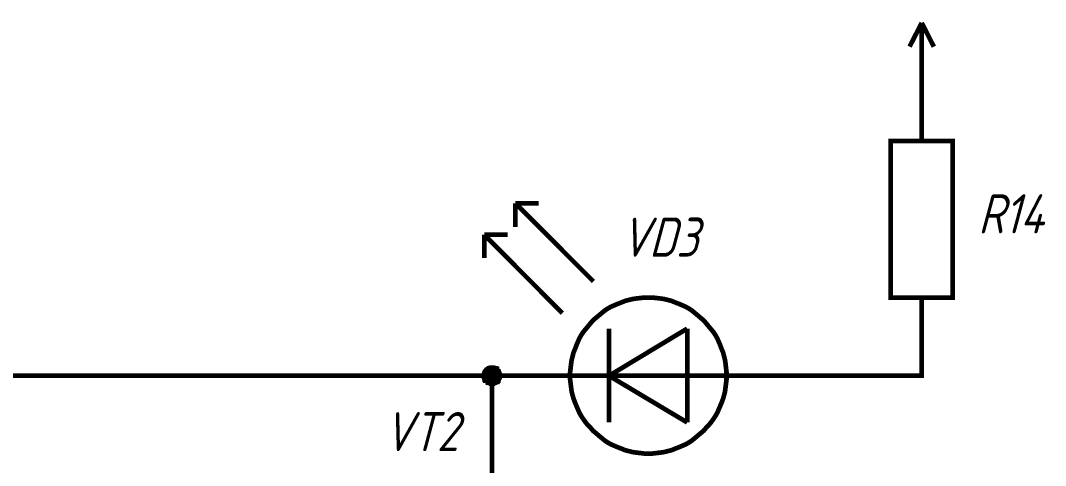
# Model space of a CAD drawing. Header units: millimetres. Extents: x 101 to 942, y 57 to 651.
# Drawn here: x 799.8 to 865.4, y 558 to 586.5 of the extents above; entities that cross this region are included whole.
import ezdxf

# ---------------------------------------------------------------- set-up
doc = ezdxf.new("R2010")
doc.units = ezdxf.units.MM
doc.header["$LTSCALE"] = 0.5
doc.layers.add('Sheet', color=255, linetype='Continuous')
doc.styles.add('GOST type A0', font='', dxfattribs={"oblique": 15, "height": 3.5})
doc.styles.get('GOST type A0').set_extended_font_data('GOST type A')

msp = doc.modelspace()

# ---------------------------------------------------------------- linework, layer by layer
at = {"layer": 'Sheet', "color": 7}
for points, const_width in [([(857.46, 586.323), (856.684, 584.801)], 0.3), ([(857.46, 586.323), (858.236, 584.801)], 0.3), ([(857.46, 583.776), (857.46, 586.323)], 0.3), ([(857.46, 581.29), (857.46, 583.776)], 0.3), ([(857.46, 578.774), (857.46, 581.29)], 0.3), ([(836.466, 569.796), (831.466, 574.797)], 0.3), ([(831.466, 574.797), (832.957, 574.797)], 0.3), ([(831.466, 574.797), (831.466, 573.275)], 0.3), ([(829.478, 572.778), (830.969, 572.778)], 0.3), ([(829.478, 572.778), (829.478, 571.287)], 0.3), ([(834.478, 567.776), (829.478, 572.778)], 0.3), ([(834.975, 563.769), (834.975, 564.017), (835.006, 564.266), (835.037, 564.545), (835.068, 564.763), (835.131, 565.011), (835.193, 565.26), (835.286, 565.477), (835.379, 565.726), (835.472, 565.943), (835.565, 566.161), (835.69, 566.378), (835.814, 566.565), (835.969, 566.751), (836.124, 566.937), (836.28, 567.124), (836.435, 567.31), (836.621, 567.465), (836.808, 567.621), (836.994, 567.776), (837.18, 567.931), (837.367, 568.056), (837.584, 568.18), (837.801, 568.273), (838.019, 568.366), (838.267, 568.46), (838.485, 568.553), (838.733, 568.615), (838.982, 568.677), (839.199, 568.708), (839.478, 568.739), (839.727, 568.77), (839.975, 568.77)], 0.3), ([(839.975, 568.77), (839.727, 568.77), (839.478, 568.739), (839.199, 568.708), (838.982, 568.677), (838.733, 568.615), (838.485, 568.553), (838.267, 568.46), (838.019, 568.366), (837.801, 568.273), (837.584, 568.18), (837.367, 568.056), (837.18, 567.931), (836.994, 567.776), (836.808, 567.621), (836.621, 567.465), (836.435, 567.31), (836.28, 567.124), (836.124, 566.937), (835.969, 566.751), (835.814, 566.565), (835.69, 566.378), (835.565, 566.161), (835.472, 565.943), (835.379, 565.726), (835.286, 565.477), (835.193, 565.26), (835.131, 565.011), (835.068, 564.763), (835.037, 564.545), (835.006, 564.266), (834.975, 564.017), (834.975, 563.769)], 0.3), ([(839.975, 568.77), (840.224, 568.77), (840.472, 568.739), (840.752, 568.708), (840.969, 568.677), (841.218, 568.615), (841.466, 568.553), (841.683, 568.46), (841.932, 568.366), (842.149, 568.273), (842.367, 568.18), (842.584, 568.056), (842.77, 567.931), (842.957, 567.776), (843.143, 567.621), (843.329, 567.465), (843.516, 567.31), (843.671, 567.124), (843.826, 566.937), (843.982, 566.751), (844.137, 566.565), (844.261, 566.378), (844.385, 566.161), (844.479, 565.943), (844.572, 565.726), (844.665, 565.477), (844.758, 565.26), (844.82, 565.011), (844.882, 564.763), (844.913, 564.545), (844.944, 564.266), (844.975, 564.017), (844.975, 563.769)], 0.3), ([(844.975, 563.769), (844.975, 564.017), (844.944, 564.266), (844.913, 564.545), (844.882, 564.763), (844.82, 565.011), (844.758, 565.26), (844.665, 565.477), (844.572, 565.726), (844.479, 565.943), (844.385, 566.161), (844.261, 566.378), (844.137, 566.565), (843.982, 566.751), (843.826, 566.937), (843.671, 567.124), (843.516, 567.31), (843.329, 567.465), (843.143, 567.621), (842.957, 567.776), (842.77, 567.931), (842.584, 568.056), (842.367, 568.18), (842.149, 568.273), (841.932, 568.366), (841.683, 568.46), (841.466, 568.553), (841.218, 568.615), (840.969, 568.677), (840.752, 568.708), (840.472, 568.739), (840.224, 568.77), (839.975, 568.77)], 0.3), ([(857.46, 568.77), (857.46, 566.285)], 0.3), ([(837.46, 563.769), (842.46, 566.782)], 0.3), ([(837.46, 566.782), (837.46, 560.786)], 0.3), ([(842.46, 566.782), (842.46, 560.786)], 0.3), ([(847.46, 563.769), (857.46, 563.769), (857.46, 566.285)], 0.3), ([(829.447, 563.769), (829.447, 563.8), (829.447, 563.831), (829.447, 563.831), (829.447, 563.862), (829.478, 563.893), (829.478, 563.924), (829.478, 563.955), (829.478, 563.955), (829.509, 563.986), (829.509, 564.017), (829.541, 564.048), (829.541, 564.048), (829.541, 564.079), (829.572, 564.11), (829.603, 564.11), (829.603, 564.141), (829.634, 564.141), (829.634, 564.172), (829.665, 564.203), (829.696, 564.203), (829.696, 564.203), (829.727, 564.235), (829.758, 564.235), (829.789, 564.266), (829.789, 564.266), (829.82, 564.266), (829.851, 564.266), (829.882, 564.297), (829.913, 564.297), (829.913, 564.297), (829.944, 564.297), (829.975, 564.297)], 0.3), ([(829.447, 563.769), (829.447, 563.8), (829.447, 563.831), (829.447, 563.831), (829.447, 563.862), (829.478, 563.893), (829.478, 563.924), (829.478, 563.955), (829.478, 563.955), (829.509, 563.986), (829.509, 564.017), (829.541, 564.048), (829.541, 564.048), (829.541, 564.079), (829.572, 564.11), (829.603, 564.11), (829.603, 564.141), (829.634, 564.141), (829.634, 564.172), (829.665, 564.203), (829.696, 564.203), (829.696, 564.203), (829.727, 564.235), (829.758, 564.235), (829.789, 564.266), (829.789, 564.266), (829.82, 564.266), (829.851, 564.266), (829.882, 564.297), (829.913, 564.297), (829.913, 564.297), (829.944, 564.297), (829.975, 564.297)], 0.3), ([(829.447, 563.769), (829.447, 563.8), (829.447, 563.831), (829.447, 563.831), (829.447, 563.862), (829.478, 563.893), (829.478, 563.924), (829.478, 563.955), (829.478, 563.955), (829.509, 563.986), (829.509, 564.017), (829.541, 564.048), (829.541, 564.048), (829.541, 564.079), (829.572, 564.11), (829.603, 564.11), (829.603, 564.141), (829.634, 564.141), (829.634, 564.172), (829.665, 564.203), (829.696, 564.203), (829.696, 564.203), (829.727, 564.235), (829.758, 564.235), (829.789, 564.266), (829.789, 564.266), (829.82, 564.266), (829.851, 564.266), (829.882, 564.297), (829.913, 564.297), (829.913, 564.297), (829.944, 564.297), (829.975, 564.297)], 0.3), ([(829.447, 563.769), (829.447, 563.8), (829.447, 563.831), (829.447, 563.831), (829.447, 563.862), (829.478, 563.893), (829.478, 563.924), (829.478, 563.955), (829.478, 563.955), (829.509, 563.986), (829.509, 564.017), (829.541, 564.048), (829.541, 564.048), (829.541, 564.079), (829.572, 564.11), (829.603, 564.11), (829.603, 564.141), (829.634, 564.141), (829.634, 564.172), (829.665, 564.203), (829.696, 564.203), (829.696, 564.203), (829.727, 564.235), (829.758, 564.235), (829.789, 564.266), (829.789, 564.266), (829.82, 564.266), (829.851, 564.266), (829.882, 564.297), (829.913, 564.297), (829.913, 564.297), (829.944, 564.297), (829.975, 564.297)], 0.3), ([(829.975, 564.297), (829.975, 564.297)], 0.3), ([(829.975, 564.297), (830.006, 564.297), (830.037, 564.297), (830.037, 564.297), (830.068, 564.297), (830.1, 564.266), (830.131, 564.266), (830.162, 564.266), (830.162, 564.266), (830.193, 564.235), (830.224, 564.235), (830.224, 564.203), (830.255, 564.203), (830.286, 564.203), (830.286, 564.172), (830.317, 564.141), (830.317, 564.141), (830.348, 564.11), (830.348, 564.11), (830.379, 564.079), (830.379, 564.048), (830.41, 564.048), (830.41, 564.017), (830.41, 563.986), (830.441, 563.955), (830.441, 563.955), (830.441, 563.924), (830.472, 563.893), (830.472, 563.862), (830.472, 563.831), (830.472, 563.831), (830.472, 563.8), (830.472, 563.769)], 0.3), ([(829.975, 564.297), (829.975, 564.297)], 0.3), ([(829.975, 564.297), (830.006, 564.297), (830.037, 564.297), (830.037, 564.297), (830.068, 564.297), (830.1, 564.266), (830.131, 564.266), (830.162, 564.266), (830.162, 564.266), (830.193, 564.235), (830.224, 564.235), (830.224, 564.203), (830.255, 564.203), (830.286, 564.203), (830.286, 564.172), (830.317, 564.141), (830.317, 564.141), (830.348, 564.11), (830.348, 564.11), (830.379, 564.079), (830.379, 564.048), (830.41, 564.048), (830.41, 564.017), (830.41, 563.986), (830.441, 563.955), (830.441, 563.955), (830.441, 563.924), (830.472, 563.893), (830.472, 563.862), (830.472, 563.831), (830.472, 563.831), (830.472, 563.8), (830.472, 563.769)], 0.3), ([(829.975, 564.297), (829.975, 564.297)], 0.3), ([(829.975, 564.297), (830.006, 564.297), (830.037, 564.297), (830.037, 564.297), (830.068, 564.297), (830.1, 564.266), (830.131, 564.266), (830.162, 564.266), (830.162, 564.266), (830.193, 564.235), (830.224, 564.235), (830.224, 564.203), (830.255, 564.203), (830.286, 564.203), (830.286, 564.172), (830.317, 564.141), (830.317, 564.141), (830.348, 564.11), (830.348, 564.11), (830.379, 564.079), (830.379, 564.048), (830.41, 564.048), (830.41, 564.017), (830.41, 563.986), (830.441, 563.955), (830.441, 563.955), (830.441, 563.924), (830.472, 563.893), (830.472, 563.862), (830.472, 563.831), (830.472, 563.831), (830.472, 563.8), (830.472, 563.769)], 0.3), ([(829.975, 564.297), (829.975, 564.297)], 0.3), ([(829.975, 564.297), (830.006, 564.297), (830.037, 564.297), (830.037, 564.297), (830.068, 564.297), (830.1, 564.266), (830.131, 564.266), (830.162, 564.266), (830.162, 564.266), (830.193, 564.235), (830.224, 564.235), (830.224, 564.203), (830.255, 564.203), (830.286, 564.203), (830.286, 564.172), (830.317, 564.141), (830.317, 564.141), (830.348, 564.11), (830.348, 564.11), (830.379, 564.079), (830.379, 564.048), (830.41, 564.048), (830.41, 564.017), (830.41, 563.986), (830.441, 563.955), (830.441, 563.955), (830.441, 563.924), (830.472, 563.893), (830.472, 563.862), (830.472, 563.831), (830.472, 563.831), (830.472, 563.8), (830.472, 563.769)], 0.3), ([(829.975, 563.769), (577.551, 563.769), (577.551, 368.792), (460.097, 368.792), (460.097, 368.792)], 0.3), ([(829.975, 563.271), (829.944, 563.271), (829.913, 563.271), (829.913, 563.271), (829.882, 563.271), (829.851, 563.271), (829.82, 563.303), (829.789, 563.303), (829.789, 563.303), (829.758, 563.334), (829.727, 563.334), (829.696, 563.334), (829.696, 563.365), (829.665, 563.365), (829.634, 563.396), (829.634, 563.396), (829.603, 563.427), (829.603, 563.427), (829.572, 563.458), (829.541, 563.458), (829.541, 563.489), (829.541, 563.52), (829.509, 563.52), (829.509, 563.551), (829.478, 563.582), (829.478, 563.582), (829.478, 563.613), (829.478, 563.644), (829.447, 563.675), (829.447, 563.706), (829.447, 563.706), (829.447, 563.737), (829.447, 563.769)], 0.3), ([(829.447, 563.769), (829.447, 563.769)], 0.3), ([(829.975, 563.271), (829.944, 563.271), (829.913, 563.271), (829.913, 563.271), (829.882, 563.271), (829.851, 563.271), (829.82, 563.303), (829.789, 563.303), (829.789, 563.303), (829.758, 563.334), (829.727, 563.334), (829.696, 563.334), (829.696, 563.365), (829.665, 563.365), (829.634, 563.396), (829.634, 563.396), (829.603, 563.427), (829.603, 563.427), (829.572, 563.458), (829.541, 563.458), (829.541, 563.489), (829.541, 563.52), (829.509, 563.52), (829.509, 563.551), (829.478, 563.582), (829.478, 563.582), (829.478, 563.613), (829.478, 563.644), (829.447, 563.675), (829.447, 563.706), (829.447, 563.706), (829.447, 563.737), (829.447, 563.769)], 0.3), ([(829.447, 563.769), (829.447, 563.769)], 0.3), ([(829.975, 563.271), (829.944, 563.271), (829.913, 563.271), (829.913, 563.271), (829.882, 563.271), (829.851, 563.271), (829.82, 563.303), (829.789, 563.303), (829.789, 563.303), (829.758, 563.334), (829.727, 563.334), (829.696, 563.334), (829.696, 563.365), (829.665, 563.365), (829.634, 563.396), (829.634, 563.396), (829.603, 563.427), (829.603, 563.427), (829.572, 563.458), (829.541, 563.458), (829.541, 563.489), (829.541, 563.52), (829.509, 563.52), (829.509, 563.551), (829.478, 563.582), (829.478, 563.582), (829.478, 563.613), (829.478, 563.644), (829.447, 563.675), (829.447, 563.706), (829.447, 563.706), (829.447, 563.737), (829.447, 563.769)], 0.3), ([(829.447, 563.769), (829.447, 563.769)], 0.3), ([(829.975, 563.271), (829.944, 563.271), (829.913, 563.271), (829.913, 563.271), (829.882, 563.271), (829.851, 563.271), (829.82, 563.303), (829.789, 563.303), (829.789, 563.303), (829.758, 563.334), (829.727, 563.334), (829.696, 563.334), (829.696, 563.365), (829.665, 563.365), (829.634, 563.396), (829.634, 563.396), (829.603, 563.427), (829.603, 563.427), (829.572, 563.458), (829.541, 563.458), (829.541, 563.489), (829.541, 563.52), (829.509, 563.52), (829.509, 563.551), (829.478, 563.582), (829.478, 563.582), (829.478, 563.613), (829.478, 563.644), (829.447, 563.675), (829.447, 563.706), (829.447, 563.706), (829.447, 563.737), (829.447, 563.769)], 0.3), ([(829.447, 563.769), (829.447, 563.769)], 0.3), ([(829.447, 563.769), (829.447, 563.8), (829.447, 563.831), (829.447, 563.831), (829.447, 563.862), (829.478, 563.893), (829.478, 563.924), (829.478, 563.955), (829.478, 563.955), (829.509, 563.986), (829.509, 564.017), (829.541, 564.048), (829.541, 564.048), (829.541, 564.079), (829.572, 564.11), (829.603, 564.11), (829.603, 564.141), (829.634, 564.141), (829.634, 564.172), (829.665, 564.203), (829.696, 564.203), (829.696, 564.203), (829.727, 564.235), (829.758, 564.235), (829.789, 564.266), (829.789, 564.266), (829.82, 564.266), (829.851, 564.266), (829.882, 564.297), (829.913, 564.297), (829.913, 564.297), (829.944, 564.297), (829.975, 564.297)], 0.0991), ([(829.447, 563.769), (829.447, 563.8), (829.447, 563.831), (829.447, 563.831), (829.447, 563.862), (829.478, 563.893), (829.478, 563.924), (829.478, 563.955), (829.478, 563.955), (829.509, 563.986), (829.509, 564.017), (829.541, 564.048), (829.541, 564.048), (829.541, 564.079), (829.572, 564.11), (829.603, 564.11), (829.603, 564.141), (829.634, 564.141), (829.634, 564.172), (829.665, 564.203), (829.696, 564.203), (829.696, 564.203), (829.727, 564.235), (829.758, 564.235), (829.789, 564.266), (829.789, 564.266), (829.82, 564.266), (829.851, 564.266), (829.882, 564.297), (829.913, 564.297), (829.913, 564.297), (829.944, 564.297), (829.975, 564.297)], 0.0991), ([(829.447, 563.769), (829.447, 563.8), (829.447, 563.831), (829.447, 563.831), (829.447, 563.862), (829.478, 563.893), (829.478, 563.924), (829.478, 563.955), (829.478, 563.955), (829.509, 563.986), (829.509, 564.017), (829.541, 564.048), (829.541, 564.048), (829.541, 564.079), (829.572, 564.11), (829.603, 564.11), (829.603, 564.141), (829.634, 564.141), (829.634, 564.172), (829.665, 564.203), (829.696, 564.203), (829.696, 564.203), (829.727, 564.235), (829.758, 564.235), (829.789, 564.266), (829.789, 564.266), (829.82, 564.266), (829.851, 564.266), (829.882, 564.297), (829.913, 564.297), (829.913, 564.297), (829.944, 564.297), (829.975, 564.297)], 0.0991), ([(829.447, 563.769), (829.447, 563.8), (829.447, 563.831), (829.447, 563.831), (829.447, 563.862), (829.478, 563.893), (829.478, 563.924), (829.478, 563.955), (829.478, 563.955), (829.509, 563.986), (829.509, 564.017), (829.541, 564.048), (829.541, 564.048), (829.541, 564.079), (829.572, 564.11), (829.603, 564.11), (829.603, 564.141), (829.634, 564.141), (829.634, 564.172), (829.665, 564.203), (829.696, 564.203), (829.696, 564.203), (829.727, 564.235), (829.758, 564.235), (829.789, 564.266), (829.789, 564.266), (829.82, 564.266), (829.851, 564.266), (829.882, 564.297), (829.913, 564.297), (829.913, 564.297), (829.944, 564.297), (829.975, 564.297)], 0.0991), ([(829.975, 563.271), (829.944, 563.271), (829.913, 563.271), (829.913, 563.271), (829.882, 563.271), (829.851, 563.271), (829.82, 563.303), (829.789, 563.303), (829.789, 563.303), (829.758, 563.334), (829.727, 563.334), (829.696, 563.334), (829.696, 563.365), (829.665, 563.365), (829.634, 563.396), (829.634, 563.396), (829.603, 563.427), (829.603, 563.427), (829.572, 563.458), (829.541, 563.458), (829.541, 563.489), (829.541, 563.52), (829.509, 563.52), (829.509, 563.551), (829.478, 563.582), (829.478, 563.582), (829.478, 563.613), (829.478, 563.644), (829.447, 563.675), (829.447, 563.706), (829.447, 563.706), (829.447, 563.737), (829.447, 563.769)], 0.0991), ([(829.447, 563.769), (829.447, 563.769)], 0.0991), ([(829.975, 563.271), (829.944, 563.271), (829.913, 563.271), (829.913, 563.271), (829.882, 563.271), (829.851, 563.271), (829.82, 563.303), (829.789, 563.303), (829.789, 563.303), (829.758, 563.334), (829.727, 563.334), (829.696, 563.334), (829.696, 563.365), (829.665, 563.365), (829.634, 563.396), (829.634, 563.396), (829.603, 563.427), (829.603, 563.427), (829.572, 563.458), (829.541, 563.458), (829.541, 563.489), (829.541, 563.52), (829.509, 563.52), (829.509, 563.551), (829.478, 563.582), (829.478, 563.582), (829.478, 563.613), (829.478, 563.644), (829.447, 563.675), (829.447, 563.706), (829.447, 563.706), (829.447, 563.737), (829.447, 563.769)], 0.0991), ([(829.447, 563.769), (829.447, 563.769)], 0.0991), ([(829.975, 563.271), (829.944, 563.271), (829.913, 563.271), (829.913, 563.271), (829.882, 563.271), (829.851, 563.271), (829.82, 563.303), (829.789, 563.303), (829.789, 563.303), (829.758, 563.334), (829.727, 563.334), (829.696, 563.334), (829.696, 563.365), (829.665, 563.365), (829.634, 563.396), (829.634, 563.396), (829.603, 563.427), (829.603, 563.427), (829.572, 563.458), (829.541, 563.458), (829.541, 563.489), (829.541, 563.52), (829.509, 563.52), (829.509, 563.551), (829.478, 563.582), (829.478, 563.582), (829.478, 563.613), (829.478, 563.644), (829.447, 563.675), (829.447, 563.706), (829.447, 563.706), (829.447, 563.737), (829.447, 563.769)], 0.0991), ([(829.447, 563.769), (829.447, 563.769)], 0.0991), ([(829.975, 563.271), (829.944, 563.271), (829.913, 563.271), (829.913, 563.271), (829.882, 563.271), (829.851, 563.271), (829.82, 563.303), (829.789, 563.303), (829.789, 563.303), (829.758, 563.334), (829.727, 563.334), (829.696, 563.334), (829.696, 563.365), (829.665, 563.365), (829.634, 563.396), (829.634, 563.396), (829.603, 563.427), (829.603, 563.427), (829.572, 563.458), (829.541, 563.458), (829.541, 563.489), (829.541, 563.52), (829.509, 563.52), (829.509, 563.551), (829.478, 563.582), (829.478, 563.582), (829.478, 563.613), (829.478, 563.644), (829.447, 563.675), (829.447, 563.706), (829.447, 563.706), (829.447, 563.737), (829.447, 563.769)], 0.0991), ([(829.447, 563.769), (829.447, 563.769)], 0.0991), ([(830.472, 563.769), (830.472, 563.737), (830.472, 563.706), (830.472, 563.706), (830.472, 563.675), (830.472, 563.644), (830.441, 563.613), (830.441, 563.582), (830.441, 563.582), (830.41, 563.551), (830.41, 563.52), (830.41, 563.52), (830.379, 563.489), (830.379, 563.458), (830.348, 563.458), (830.348, 563.427), (830.317, 563.427), (830.317, 563.396), (830.286, 563.396), (830.286, 563.365), (830.255, 563.365), (830.224, 563.334), (830.224, 563.334), (830.193, 563.334), (830.162, 563.303), (830.162, 563.303), (830.131, 563.303), (830.1, 563.271), (830.068, 563.271), (830.037, 563.271), (830.037, 563.271), (830.006, 563.271), (829.975, 563.271)], 0.3), ([(829.975, 558.798), (829.975, 563.769), (829.975, 563.769), (832.46, 563.769)], 0.3), ([(830.472, 563.769), (830.472, 563.737), (830.472, 563.706), (830.472, 563.706), (830.472, 563.675), (830.472, 563.644), (830.441, 563.613), (830.441, 563.582), (830.441, 563.582), (830.41, 563.551), (830.41, 563.52), (830.41, 563.52), (830.379, 563.489), (830.379, 563.458), (830.348, 563.458), (830.348, 563.427), (830.317, 563.427), (830.317, 563.396), (830.286, 563.396), (830.286, 563.365), (830.255, 563.365), (830.224, 563.334), (830.224, 563.334), (830.193, 563.334), (830.162, 563.303), (830.162, 563.303), (830.131, 563.303), (830.1, 563.271), (830.068, 563.271), (830.037, 563.271), (830.037, 563.271), (830.006, 563.271), (829.975, 563.271)], 0.3), ([(830.472, 563.769), (830.472, 563.737), (830.472, 563.706), (830.472, 563.706), (830.472, 563.675), (830.472, 563.644), (830.441, 563.613), (830.441, 563.582), (830.441, 563.582), (830.41, 563.551), (830.41, 563.52), (830.41, 563.52), (830.379, 563.489), (830.379, 563.458), (830.348, 563.458), (830.348, 563.427), (830.317, 563.427), (830.317, 563.396), (830.286, 563.396), (830.286, 563.365), (830.255, 563.365), (830.224, 563.334), (830.224, 563.334), (830.193, 563.334), (830.162, 563.303), (830.162, 563.303), (830.131, 563.303), (830.1, 563.271), (830.068, 563.271), (830.037, 563.271), (830.037, 563.271), (830.006, 563.271), (829.975, 563.271)], 0.3), ([(830.472, 563.769), (830.472, 563.737), (830.472, 563.706), (830.472, 563.706), (830.472, 563.675), (830.472, 563.644), (830.441, 563.613), (830.441, 563.582), (830.441, 563.582), (830.41, 563.551), (830.41, 563.52), (830.41, 563.52), (830.379, 563.489), (830.379, 563.458), (830.348, 563.458), (830.348, 563.427), (830.317, 563.427), (830.317, 563.396), (830.286, 563.396), (830.286, 563.365), (830.255, 563.365), (830.224, 563.334), (830.224, 563.334), (830.193, 563.334), (830.162, 563.303), (830.162, 563.303), (830.131, 563.303), (830.1, 563.271), (830.068, 563.271), (830.037, 563.271), (830.037, 563.271), (830.006, 563.271), (829.975, 563.271)], 0.3), ([(829.975, 564.297), (829.975, 564.297)], 0.0991), ([(829.975, 564.297), (830.006, 564.297), (830.037, 564.297), (830.037, 564.297), (830.068, 564.297), (830.1, 564.266), (830.131, 564.266), (830.162, 564.266), (830.162, 564.266), (830.193, 564.235), (830.224, 564.235), (830.224, 564.203), (830.255, 564.203), (830.286, 564.203), (830.286, 564.172), (830.317, 564.141), (830.317, 564.141), (830.348, 564.11), (830.348, 564.11), (830.379, 564.079), (830.379, 564.048), (830.41, 564.048), (830.41, 564.017), (830.41, 563.986), (830.441, 563.955), (830.441, 563.955), (830.441, 563.924), (830.472, 563.893), (830.472, 563.862), (830.472, 563.831), (830.472, 563.831), (830.472, 563.8), (830.472, 563.769)], 0.0991), ([(829.975, 564.297), (829.975, 564.297)], 0.0991), ([(829.975, 564.297), (830.006, 564.297), (830.037, 564.297), (830.037, 564.297), (830.068, 564.297), (830.1, 564.266), (830.131, 564.266), (830.162, 564.266), (830.162, 564.266), (830.193, 564.235), (830.224, 564.235), (830.224, 564.203), (830.255, 564.203), (830.286, 564.203), (830.286, 564.172), (830.317, 564.141), (830.317, 564.141), (830.348, 564.11), (830.348, 564.11), (830.379, 564.079), (830.379, 564.048), (830.41, 564.048), (830.41, 564.017), (830.41, 563.986), (830.441, 563.955), (830.441, 563.955), (830.441, 563.924), (830.472, 563.893), (830.472, 563.862), (830.472, 563.831), (830.472, 563.831), (830.472, 563.8), (830.472, 563.769)], 0.0991), ([(829.975, 564.297), (829.975, 564.297)], 0.0991), ([(829.975, 564.297), (830.006, 564.297), (830.037, 564.297), (830.037, 564.297), (830.068, 564.297), (830.1, 564.266), (830.131, 564.266), (830.162, 564.266), (830.162, 564.266), (830.193, 564.235), (830.224, 564.235), (830.224, 564.203), (830.255, 564.203), (830.286, 564.203), (830.286, 564.172), (830.317, 564.141), (830.317, 564.141), (830.348, 564.11), (830.348, 564.11), (830.379, 564.079), (830.379, 564.048), (830.41, 564.048), (830.41, 564.017), (830.41, 563.986), (830.441, 563.955), (830.441, 563.955), (830.441, 563.924), (830.472, 563.893), (830.472, 563.862), (830.472, 563.831), (830.472, 563.831), (830.472, 563.8), (830.472, 563.769)], 0.0991), ([(829.975, 564.297), (829.975, 564.297)], 0.0991), ([(829.975, 564.297), (830.006, 564.297), (830.037, 564.297), (830.037, 564.297), (830.068, 564.297), (830.1, 564.266), (830.131, 564.266), (830.162, 564.266), (830.162, 564.266), (830.193, 564.235), (830.224, 564.235), (830.224, 564.203), (830.255, 564.203), (830.286, 564.203), (830.286, 564.172), (830.317, 564.141), (830.317, 564.141), (830.348, 564.11), (830.348, 564.11), (830.379, 564.079), (830.379, 564.048), (830.41, 564.048), (830.41, 564.017), (830.41, 563.986), (830.441, 563.955), (830.441, 563.955), (830.441, 563.924), (830.472, 563.893), (830.472, 563.862), (830.472, 563.831), (830.472, 563.831), (830.472, 563.8), (830.472, 563.769)], 0.0991), ([(830.472, 563.769), (830.472, 563.737), (830.472, 563.706), (830.472, 563.706), (830.472, 563.675), (830.472, 563.644), (830.441, 563.613), (830.441, 563.582), (830.441, 563.582), (830.41, 563.551), (830.41, 563.52), (830.41, 563.52), (830.379, 563.489), (830.379, 563.458), (830.348, 563.458), (830.348, 563.427), (830.317, 563.427), (830.317, 563.396), (830.286, 563.396), (830.286, 563.365), (830.255, 563.365), (830.224, 563.334), (830.224, 563.334), (830.193, 563.334), (830.162, 563.303), (830.162, 563.303), (830.131, 563.303), (830.1, 563.271), (830.068, 563.271), (830.037, 563.271), (830.037, 563.271), (830.006, 563.271), (829.975, 563.271)], 0.0991), ([(830.472, 563.769), (830.472, 563.737), (830.472, 563.706), (830.472, 563.706), (830.472, 563.675), (830.472, 563.644), (830.441, 563.613), (830.441, 563.582), (830.441, 563.582), (830.41, 563.551), (830.41, 563.52), (830.41, 563.52), (830.379, 563.489), (830.379, 563.458), (830.348, 563.458), (830.348, 563.427), (830.317, 563.427), (830.317, 563.396), (830.286, 563.396), (830.286, 563.365), (830.255, 563.365), (830.224, 563.334), (830.224, 563.334), (830.193, 563.334), (830.162, 563.303), (830.162, 563.303), (830.131, 563.303), (830.1, 563.271), (830.068, 563.271), (830.037, 563.271), (830.037, 563.271), (830.006, 563.271), (829.975, 563.271)], 0.0991), ([(830.472, 563.769), (830.472, 563.737), (830.472, 563.706), (830.472, 563.706), (830.472, 563.675), (830.472, 563.644), (830.441, 563.613), (830.441, 563.582), (830.441, 563.582), (830.41, 563.551), (830.41, 563.52), (830.41, 563.52), (830.379, 563.489), (830.379, 563.458), (830.348, 563.458), (830.348, 563.427), (830.317, 563.427), (830.317, 563.396), (830.286, 563.396), (830.286, 563.365), (830.255, 563.365), (830.224, 563.334), (830.224, 563.334), (830.193, 563.334), (830.162, 563.303), (830.162, 563.303), (830.131, 563.303), (830.1, 563.271), (830.068, 563.271), (830.037, 563.271), (830.037, 563.271), (830.006, 563.271), (829.975, 563.271)], 0.0991), ([(830.472, 563.769), (830.472, 563.737), (830.472, 563.706), (830.472, 563.706), (830.472, 563.675), (830.472, 563.644), (830.441, 563.613), (830.441, 563.582), (830.441, 563.582), (830.41, 563.551), (830.41, 563.52), (830.41, 563.52), (830.379, 563.489), (830.379, 563.458), (830.348, 563.458), (830.348, 563.427), (830.317, 563.427), (830.317, 563.396), (830.286, 563.396), (830.286, 563.365), (830.255, 563.365), (830.224, 563.334), (830.224, 563.334), (830.193, 563.334), (830.162, 563.303), (830.162, 563.303), (830.131, 563.303), (830.1, 563.271), (830.068, 563.271), (830.037, 563.271), (830.037, 563.271), (830.006, 563.271), (829.975, 563.271)], 0.0991), ([(830.472, 563.769), (830.472, 563.769), (830.472, 563.769), (830.472, 563.769), (830.472, 563.769), (830.472, 563.769), (830.472, 563.769), (830.472, 563.769), (830.472, 563.769), (830.472, 563.769), (830.472, 563.769), (830.472, 563.769), (830.472, 563.769), (830.472, 563.769), (830.472, 563.769), (830.472, 563.769), (830.472, 563.769), (830.472, 563.769), (830.472, 563.769), (830.472, 563.769), (830.472, 563.769), (830.472, 563.769), (830.472, 563.769), (830.472, 563.769), (830.472, 563.769), (830.472, 563.769), (830.472, 563.769), (830.472, 563.769), (830.472, 563.769), (830.472, 563.769), (830.472, 563.769), (830.472, 563.769), (830.472, 563.769)], 0.3), ([(830.472, 563.769), (830.472, 563.769)], 0.3), ([(830.472, 563.769), (830.472, 563.769), (830.472, 563.769), (830.472, 563.769), (830.472, 563.769), (830.472, 563.769), (830.472, 563.769), (830.472, 563.769), (830.472, 563.769), (830.472, 563.769), (830.472, 563.769), (830.472, 563.769), (830.472, 563.769), (830.472, 563.769), (830.472, 563.769), (830.472, 563.769), (830.472, 563.769), (830.472, 563.769), (830.472, 563.769), (830.472, 563.769), (830.472, 563.769), (830.472, 563.769), (830.472, 563.769), (830.472, 563.769), (830.472, 563.769), (830.472, 563.769), (830.472, 563.769), (830.472, 563.769), (830.472, 563.769), (830.472, 563.769), (830.472, 563.769), (830.472, 563.769), (830.472, 563.769)], 0.3), ([(830.472, 563.769), (830.472, 563.769)], 0.3), ([(830.472, 563.769), (830.472, 563.769), (830.472, 563.769), (830.472, 563.769), (830.472, 563.769), (830.472, 563.769), (830.472, 563.769), (830.472, 563.769), (830.472, 563.769), (830.472, 563.769), (830.472, 563.769), (830.472, 563.769), (830.472, 563.769), (830.472, 563.769), (830.472, 563.769), (830.472, 563.769), (830.472, 563.769), (830.472, 563.769), (830.472, 563.769), (830.472, 563.769), (830.472, 563.769), (830.472, 563.769), (830.472, 563.769), (830.472, 563.769), (830.472, 563.769), (830.472, 563.769), (830.472, 563.769), (830.472, 563.769), (830.472, 563.769), (830.472, 563.769), (830.472, 563.769), (830.472, 563.769), (830.472, 563.769)], 0.3), ([(830.472, 563.769), (830.472, 563.769)], 0.3), ([(830.472, 563.769), (830.472, 563.769), (830.472, 563.769), (830.472, 563.769), (830.472, 563.769), (830.472, 563.769), (830.472, 563.769), (830.472, 563.769), (830.472, 563.769), (830.472, 563.769), (830.472, 563.769), (830.472, 563.769), (830.472, 563.769), (830.472, 563.769), (830.472, 563.769), (830.472, 563.769), (830.472, 563.769), (830.472, 563.769), (830.472, 563.769), (830.472, 563.769), (830.472, 563.769), (830.472, 563.769), (830.472, 563.769), (830.472, 563.769), (830.472, 563.769), (830.472, 563.769), (830.472, 563.769), (830.472, 563.769), (830.472, 563.769), (830.472, 563.769), (830.472, 563.769), (830.472, 563.769), (830.472, 563.769)], 0.3), ([(830.472, 563.769), (830.472, 563.769)], 0.3), ([(830.472, 563.769), (830.472, 563.769), (830.472, 563.769), (830.472, 563.769), (830.472, 563.769), (830.472, 563.769), (830.472, 563.769), (830.472, 563.769), (830.472, 563.769), (830.472, 563.769), (830.472, 563.769), (830.472, 563.769), (830.472, 563.769), (830.472, 563.769), (830.472, 563.769), (830.472, 563.769), (830.472, 563.769), (830.472, 563.769), (830.472, 563.769), (830.472, 563.769), (830.472, 563.769), (830.472, 563.769), (830.472, 563.769), (830.472, 563.769), (830.472, 563.769), (830.472, 563.769), (830.472, 563.769), (830.472, 563.769), (830.472, 563.769), (830.472, 563.769), (830.472, 563.769), (830.472, 563.769), (830.472, 563.769)], 0.0991), ([(830.472, 563.769), (830.472, 563.769)], 0.0991), ([(830.472, 563.769), (830.472, 563.769), (830.472, 563.769), (830.472, 563.769), (830.472, 563.769), (830.472, 563.769), (830.472, 563.769), (830.472, 563.769), (830.472, 563.769), (830.472, 563.769), (830.472, 563.769), (830.472, 563.769), (830.472, 563.769), (830.472, 563.769), (830.472, 563.769), (830.472, 563.769), (830.472, 563.769), (830.472, 563.769), (830.472, 563.769), (830.472, 563.769), (830.472, 563.769), (830.472, 563.769), (830.472, 563.769), (830.472, 563.769), (830.472, 563.769), (830.472, 563.769), (830.472, 563.769), (830.472, 563.769), (830.472, 563.769), (830.472, 563.769), (830.472, 563.769), (830.472, 563.769), (830.472, 563.769)], 0.0991), ([(830.472, 563.769), (830.472, 563.769)], 0.0991), ([(830.472, 563.769), (830.472, 563.769), (830.472, 563.769), (830.472, 563.769), (830.472, 563.769), (830.472, 563.769), (830.472, 563.769), (830.472, 563.769), (830.472, 563.769), (830.472, 563.769), (830.472, 563.769), (830.472, 563.769), (830.472, 563.769), (830.472, 563.769), (830.472, 563.769), (830.472, 563.769), (830.472, 563.769), (830.472, 563.769), (830.472, 563.769), (830.472, 563.769), (830.472, 563.769), (830.472, 563.769), (830.472, 563.769), (830.472, 563.769), (830.472, 563.769), (830.472, 563.769), (830.472, 563.769), (830.472, 563.769), (830.472, 563.769), (830.472, 563.769), (830.472, 563.769), (830.472, 563.769), (830.472, 563.769)], 0.0991), ([(830.472, 563.769), (830.472, 563.769)], 0.0991), ([(830.472, 563.769), (830.472, 563.769), (830.472, 563.769), (830.472, 563.769), (830.472, 563.769), (830.472, 563.769), (830.472, 563.769), (830.472, 563.769), (830.472, 563.769), (830.472, 563.769), (830.472, 563.769), (830.472, 563.769), (830.472, 563.769), (830.472, 563.769), (830.472, 563.769), (830.472, 563.769), (830.472, 563.769), (830.472, 563.769), (830.472, 563.769), (830.472, 563.769), (830.472, 563.769), (830.472, 563.769), (830.472, 563.769), (830.472, 563.769), (830.472, 563.769), (830.472, 563.769), (830.472, 563.769), (830.472, 563.769), (830.472, 563.769), (830.472, 563.769), (830.472, 563.769), (830.472, 563.769), (830.472, 563.769)], 0.0991), ([(830.472, 563.769), (830.472, 563.769)], 0.0991), ([(834.975, 563.769), (832.46, 563.769)], 0.3), ([(844.975, 563.769), (834.975, 563.769)], 0.3), ([(839.975, 558.798), (839.727, 558.798), (839.478, 558.829), (839.199, 558.86), (838.982, 558.891), (838.733, 558.953), (838.485, 559.015), (838.267, 559.108), (838.019, 559.202), (837.801, 559.295), (837.584, 559.388), (837.367, 559.512), (837.18, 559.637), (836.994, 559.792), (836.808, 559.947), (836.621, 560.103), (836.435, 560.258), (836.28, 560.444), (836.124, 560.6), (835.969, 560.786), (835.814, 561.004), (835.69, 561.19), (835.565, 561.407), (835.472, 561.625), (835.379, 561.842), (835.286, 562.06), (835.193, 562.308), (835.131, 562.526), (835.068, 562.774), (835.037, 563.023), (835.006, 563.271), (834.975, 563.52), (834.975, 563.769)], 0.3), ([(834.975, 563.769), (834.975, 563.52), (835.006, 563.271), (835.037, 563.023), (835.068, 562.774), (835.131, 562.526), (835.193, 562.308), (835.286, 562.06), (835.379, 561.842), (835.472, 561.625), (835.565, 561.407), (835.69, 561.19), (835.814, 561.004), (835.969, 560.786), (836.124, 560.6), (836.28, 560.444), (836.435, 560.258), (836.621, 560.103), (836.808, 559.947), (836.994, 559.792), (837.18, 559.637), (837.367, 559.512), (837.584, 559.388), (837.801, 559.295), (838.019, 559.202), (838.267, 559.108), (838.485, 559.015), (838.733, 558.953), (838.982, 558.891), (839.199, 558.86), (839.478, 558.829), (839.727, 558.798), (839.975, 558.798)], 0.3), ([(842.46, 560.786), (837.46, 563.769)], 0.3), ([(844.975, 563.769), (844.975, 563.52), (844.944, 563.271), (844.913, 563.023), (844.882, 562.774), (844.82, 562.526), (844.758, 562.308), (844.665, 562.06), (844.572, 561.842), (844.479, 561.625), (844.385, 561.407), (844.261, 561.19), (844.137, 561.004), (843.982, 560.786), (843.826, 560.6), (843.671, 560.444), (843.516, 560.258), (843.329, 560.103), (843.143, 559.947), (842.957, 559.792), (842.77, 559.637), (842.584, 559.512), (842.367, 559.388), (842.149, 559.295), (841.932, 559.202), (841.683, 559.108), (841.466, 559.015), (841.218, 558.953), (840.969, 558.891), (840.752, 558.86), (840.472, 558.829), (840.224, 558.798), (839.975, 558.798)], 0.3), ([(839.975, 558.798), (840.224, 558.798), (840.472, 558.829), (840.752, 558.86), (840.969, 558.891), (841.218, 558.953), (841.466, 559.015), (841.683, 559.108), (841.932, 559.202), (842.149, 559.295), (842.367, 559.388), (842.584, 559.512), (842.77, 559.637), (842.957, 559.792), (843.143, 559.947), (843.329, 560.103), (843.516, 560.258), (843.671, 560.444), (843.826, 560.6), (843.982, 560.786), (844.137, 561.004), (844.261, 561.19), (844.385, 561.407), (844.479, 561.625), (844.572, 561.842), (844.665, 562.06), (844.758, 562.308), (844.82, 562.526), (844.882, 562.774), (844.913, 563.023), (844.944, 563.271), (844.975, 563.52), (844.975, 563.769)], 0.3), ([(844.975, 563.769), (844.975, 563.769), (844.975, 563.769), (844.975, 563.769), (844.975, 563.769), (844.975, 563.769), (844.975, 563.769), (844.975, 563.769), (844.975, 563.769), (844.975, 563.769), (844.975, 563.769), (844.975, 563.769), (844.975, 563.769), (844.975, 563.769), (844.975, 563.769), (844.975, 563.769), (844.975, 563.769), (844.975, 563.769), (844.975, 563.769), (844.975, 563.769), (844.975, 563.769), (844.975, 563.769), (844.975, 563.769), (844.975, 563.769), (844.975, 563.769), (844.975, 563.769), (844.975, 563.769), (844.975, 563.769), (844.975, 563.769), (844.975, 563.769), (844.975, 563.769), (844.975, 563.769), (844.975, 563.769)], 0.3), ([(844.975, 563.769), (847.46, 563.769)], 0.3), ([(829.975, 556.281), (829.975, 558.798)], 0.3)]:
    msp.add_lwpolyline(points, dxfattribs=dict(at, const_width=const_width))
at = {"layer": 'Sheet', "color": 7, "const_width": 0.3}
msp.add_lwpolyline([(855.472, 578.774), (859.448, 578.774), (859.448, 568.77), (855.472, 568.77), (855.472, 578.774)], close=True, dxfattribs=at)
at = {"layer": 'Sheet', "color": 7, "const_width": 0.508}
msp.add_lwpolyline([(829.809, 563.797, 1), (830.317, 563.797, 1)], format="xyb", close=True, dxfattribs=at)

# ---------------------------------------------------------------- texts
at = {"layer": 'Sheet', "color": 7, "style": 'GOST type A0', "oblique": 15}
for s, p in [('R14', (861.062, 572.871)), ('VD3', (838.205, 571.38)), ('VT2', (823.05, 558.953))]:
    msp.add_text(s, height=2.5, dxfattribs=at).set_placement(p)

doc.saveas('drawing.dxf')
